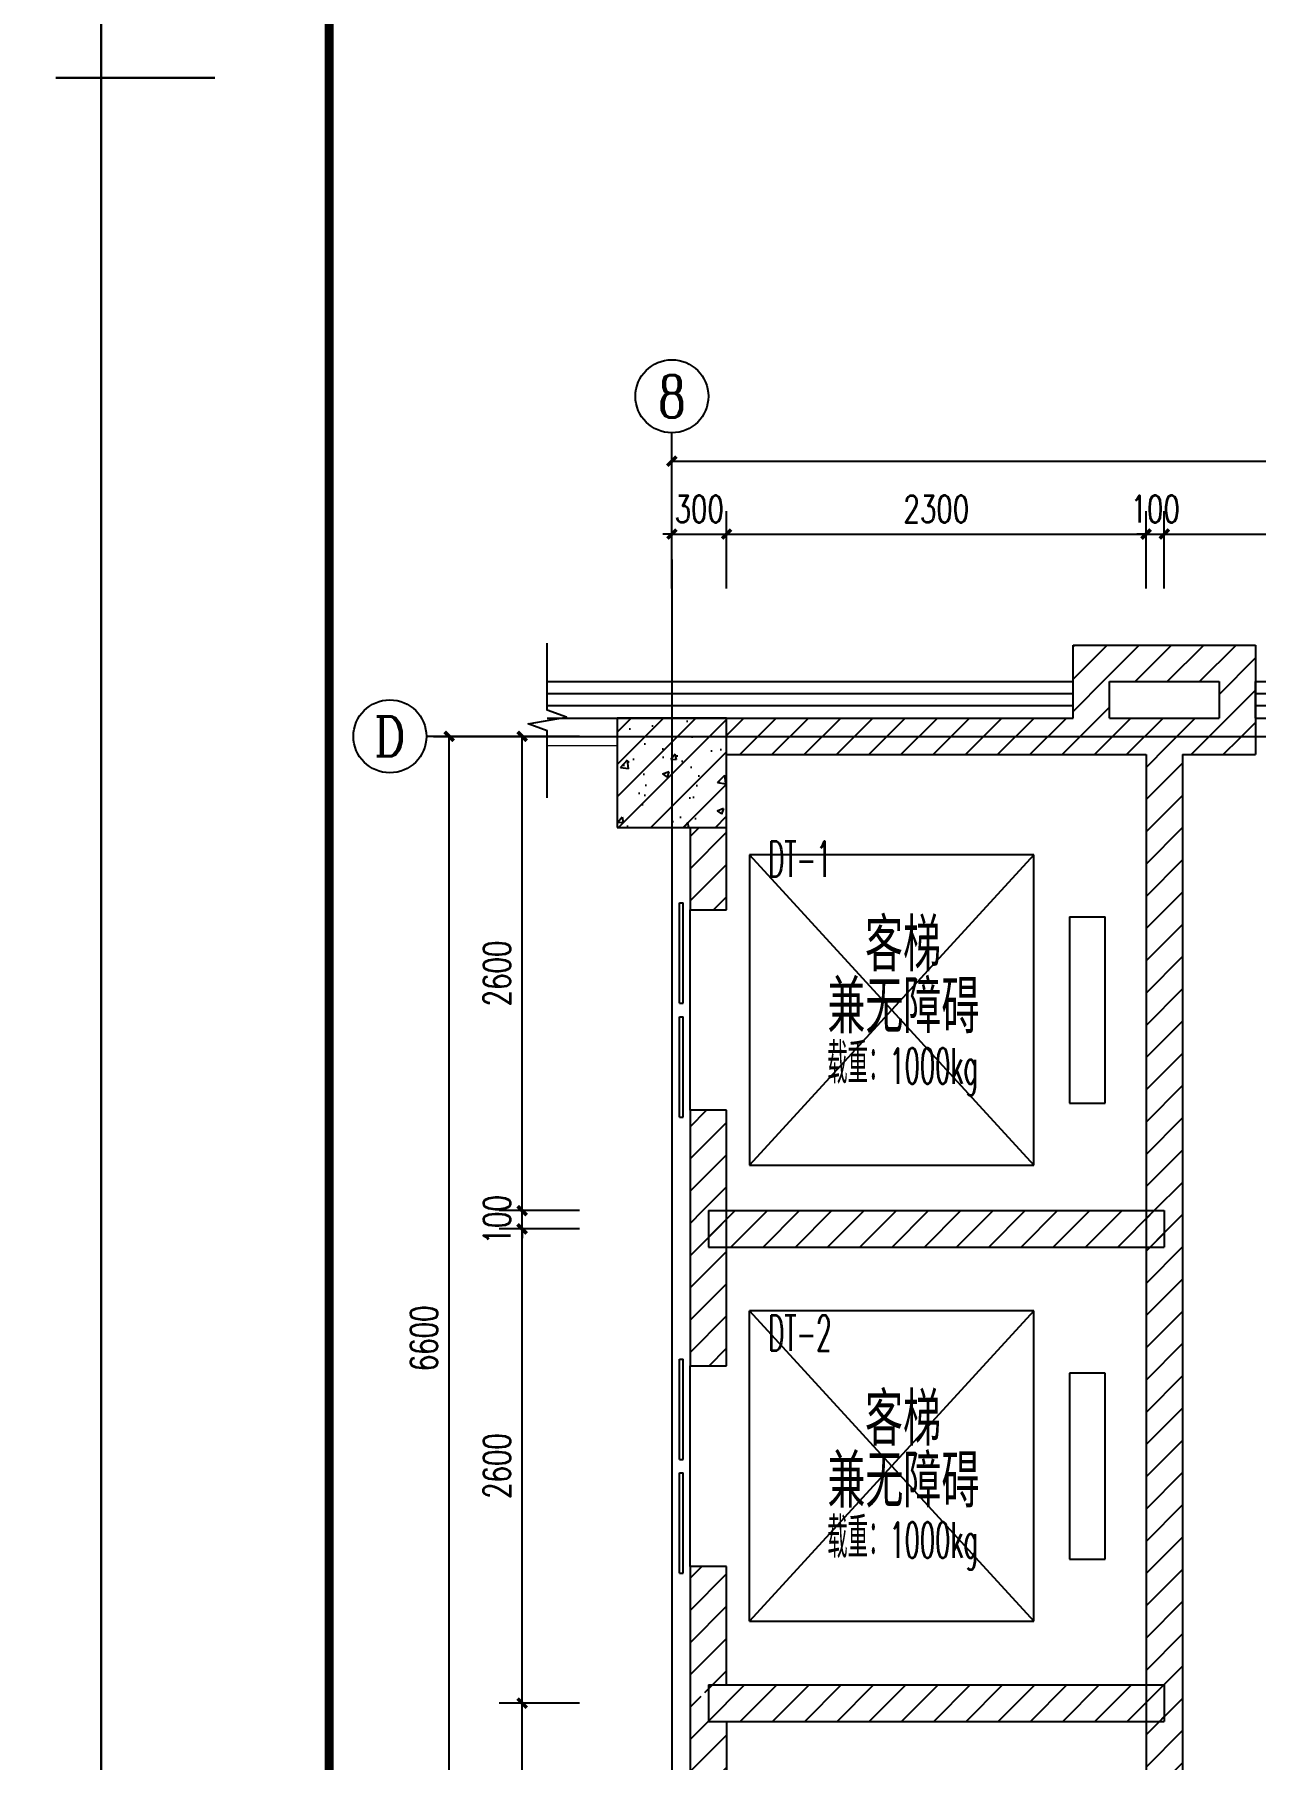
# Model space of a CAD drawing. Extents: x 1738711 to 2346805, y 1189731 to 2516152.
# Drawn here: x 1981567 to 1988262, y 1373848 to 1383304 of the extents above; entities that cross this region are included whole.
import ezdxf
from ezdxf.enums import TextEntityAlignment as Align

# ---------------------------------------------------------------- set-up
doc = ezdxf.new("R2010")
doc.units = 0
doc.header["$LTSCALE"] = 1000
doc.header["$MEASUREMENT"] = 0
doc.linetypes.add('复件 140224通州运河二期售楼部条件图_t3$0$X-ME SHAFT SH$0$X-B2$0$WATER_LINE', pattern=[0])
for name, color, linetype in [('AR-TEXT', 7, 'Continuous'), ('AXIS', 3, 'Continuous'), ('AXIS_TEXT', 7, 'Continuous'), ('COLUMN', 9, 'Continuous'), ('DIM_SYMB', 3, 'Continuous'), ('DOTE', 1, 'Continuous'), ('EVTR', 2, 'Continuous'), ('PUB_DIM', 3, 'Continuous'), ('PUB_HATCH', 8, 'Continuous'), ('TK', 4, 'Continuous'), ('WALL', 40, 'Continuous'), ('WINDOW', 144, 'Continuous')]:
    doc.layers.add(name, color=color, linetype=linetype)
doc.layers.add('栏杆', color=6, linetype='Continuous', lineweight=15)
doc.styles.add('_TCH_AXIS', font='COMPLEX', dxfattribs={"bigfont": 'GBCBIG'})
doc.styles.add('_TCH_DIM_T3', font='SIMPLEX', dxfattribs={"width": 0.705882, "bigfont": 'GBCBIG'})
doc.styles.add('COMPLEX', font='COMPLEX')
doc.styles.get("Standard").update_dxf_attribs({"font": 'gbenor.shx', "bigfont": 'gbcbig.shx'})
doc.styles.add('宋体', font='SIMSUN.TTF', dxfattribs={"width": 0.75})
doc.dimstyles.new('_TCH_ARCH&&50', dxfattribs={"dimtxt": 148.75, "dimasz": 50, "dimexe": 125, "dimexo": 150, "dimgap": 63.125, "dimtad": 1, "dimdec": 0, "dimzin": 0, "dimdsep": 46, "dimtxsty": '_TCH_DIM_T3', "dimblk": 'ARCHTICK', "dimcen": 0.09, "dimclrt": 7, "dimazin": 2, "dimtfac": 1, "dimtdec": 0, "dimtix": 1, "dimtmove": 2, "dimatfit": 3, "dimfxl": 50, "dimtolj": 1, "dimtzin": 0, "dimarcsym": 0})
pattern_1 = [(45, (0, 89.76), (-88.388383, 88.388383), [])]

# ---------------------------------------------------------------- blocks, each defined once
blk = doc.blocks.new('hjashrtahreahe')
at = {"const_width": 25}
for points in [[(500, 29700), (0, 29700)], [(1250, 29700), (0, 29700)], [(84100, 29700), (83600, 29700)]]:
    blk.add_lwpolyline(points, dxfattribs=at)
at = {"layer": 'TK', "color": 7, "const_width": 25}
blk.add_lwpolyline([(0, 59400), (84100, 59400), (84100, 0), (0, 0)], close=True, dxfattribs=at)
at = {"layer": 'TK', "color": 3, "const_width": 100}
blk.add_lwpolyline([(2500, 1000), (2500, 58400), (83100, 58400), (83100, 1000)], close=True, dxfattribs=at)
at = {"layer": 'TK', "style": '宋体', "width": 0.75}
for tag, height, p in [('项目负责人', 350, (6003, 57089)), ('专业负责人', 350, (6003, 56224)), ('设计人', 350, (6003, 55419)), ('版号1', 250, (77304, 22193)), ('时间1', 250, (82405, 22193)), ('版号2', 250, (77304, 21593)), ('时间2', 250, (82405, 21593)), ('版号3', 250, (77304, 20993)), ('时间3', 250, (82405, 20993)), ('建筑会签', 0.0001, (78978, 2403)), ('电气会签', 0.0001, (82128, 2403)), ('结构会签', 0.0001, (78978, 1803)), ('暖通会签', 0.0001, (82128, 1803)), ('给排水会签', 0.0001, (78978, 1250)), ('智能化会签', 0.0001, (82128, 1250))]:
    blk.add_attdef(tag, text='', height=height, dxfattribs=at).set_placement(p, align=Align.CENTER)
for tag, p in [('合作设计单位', (80816, 48986)), ('版号说明1', (79854, 22318)), ('版号说明2', (79854, 21718)), ('版号说明3', (79854, 21118)), ('浙江绿储科技有限公司', (80545, 16036)), ('百兆瓦级集中式熔盐储能关键', (80545, 14953)), ('设备研发及制造基地项目', (80545, 14603)), ('1#研发楼', (80545, 13636)), ('图名', (80545, 12436)), ('工程编号', (78978, 11461)), ('子项编号', (82128, 11461)), ('建筑', (78978, 10711)), ('图号', (82128, 10711)), ('施工图', (78978, 9961)), ('2023.03', (82128, 9961)), ('审定', (79353, 8461)), ('审核', (79353, 7711)), ('工程负责', (79353, 6961)), ('专业负责', (79353, 6211)), ('设计', (79353, 5461)), ('制图', (79353, 4711)), ('校对', (79353, 3961))]:
    blk.add_attdef(tag, text='', height=250, dxfattribs=at).set_placement(p, align=Align.MIDDLE_CENTER)
blk = doc.blocks.new('_ArchTick')
at = {"color": 0, "linetype": 'ByBlock', "const_width": 0.4}
blk.add_lwpolyline([(-0.5, -0.5), (0.5, 0.5)], dxfattribs=at)
blk = doc.blocks.new('*D1710')
at = {"layer": 'Defpoints', "color": 0, "transparency": 16777216}
for p in [(1983841.2, 1379456.5), (1984305.8, 1379456.5), (1984305.8, 1372856.5)]:
    blk.add_point(p, dxfattribs=at)
at = {"layer": 'PUB_DIM', "color": 0, "lineweight": -2, "transparency": 16777216}
for p, q in [((1984155.8, 1379456.5), (1983716.2, 1379456.5)), ((1983841.2, 1372856.5), (1983841.2, 1379456.5)), ((1984155.8, 1372856.5), (1983716.2, 1372856.5))]:
    blk.add_line(p, q, dxfattribs=at)
at = {"layer": 'PUB_DIM', "color": 0, "lineweight": -2, "transparency": 16777216, "xscale": 50, "yscale": 50, "zscale": 50}
for p, rotation in [((1983841.2, 1379456.5), 90), ((1983841.2, 1372856.5), 270)]:
    blk.add_blockref('_ArchTick', p, dxfattribs=dict(at, rotation=rotation))
at = {"layer": 'PUB_DIM', "color": 7, "transparency": 16777216, "insert": (1983703.7, 1376156.5), "char_height": 148.75, "attachment_point": 5, "rotation": 90, "style": '_TCH_DIM_T3'}
blk.add_mtext('\\A1;6600', dxfattribs=at)
blk = doc.blocks.new('*D1711')
at = {"layer": 'Defpoints', "color": 0, "transparency": 16777216}
for p in [(1984241.2, 1374156.5), (1984705.8, 1374156.5), (1984705.8, 1372856.5)]:
    blk.add_point(p, dxfattribs=at)
at = {"layer": 'PUB_DIM', "color": 0, "lineweight": -2, "transparency": 16777216}
for p, q in [((1984555.8, 1374156.5), (1984116.2, 1374156.5)), ((1984241.2, 1372856.5), (1984241.2, 1374156.5)), ((1984555.8, 1372856.5), (1984116.2, 1372856.5))]:
    blk.add_line(p, q, dxfattribs=at)
at = {"layer": 'PUB_DIM', "color": 0, "lineweight": -2, "transparency": 16777216, "xscale": 50, "yscale": 50, "zscale": 50}
for p, rotation in [((1984241.2, 1374156.5), 90), ((1984241.2, 1372856.5), 270)]:
    blk.add_blockref('_ArchTick', p, dxfattribs=dict(at, rotation=rotation))
at = {"layer": 'PUB_DIM', "color": 7, "transparency": 16777216, "insert": (1984103.7, 1373506.5), "char_height": 148.75, "attachment_point": 5, "rotation": 90, "style": '_TCH_DIM_T3'}
blk.add_mtext('\\A1;1300', dxfattribs=at)
blk = doc.blocks.new('*D1712')
at = {"layer": 'Defpoints', "color": 0, "transparency": 16777216}
for p in [(1984241.2, 1376756.5), (1984705.8, 1376756.5), (1984705.8, 1374156.5)]:
    blk.add_point(p, dxfattribs=at)
at = {"layer": 'PUB_DIM', "color": 0, "lineweight": -2, "transparency": 16777216}
for p, q in [((1984555.8, 1376756.5), (1984116.2, 1376756.5)), ((1984241.2, 1374156.5), (1984241.2, 1376756.5)), ((1984555.8, 1374156.5), (1984116.2, 1374156.5))]:
    blk.add_line(p, q, dxfattribs=at)
at = {"layer": 'PUB_DIM', "color": 0, "lineweight": -2, "transparency": 16777216, "xscale": 50, "yscale": 50, "zscale": 50}
for p, rotation in [((1984241.2, 1376756.5), 90), ((1984241.2, 1374156.5), 270)]:
    blk.add_blockref('_ArchTick', p, dxfattribs=dict(at, rotation=rotation))
at = {"layer": 'PUB_DIM', "color": 7, "transparency": 16777216, "insert": (1984103.7, 1375456.5), "char_height": 148.75, "attachment_point": 5, "rotation": 90, "style": '_TCH_DIM_T3'}
blk.add_mtext('\\A1;2600', dxfattribs=at)
blk = doc.blocks.new('*D1713')
at = {"layer": 'Defpoints', "color": 0, "transparency": 16777216}
for p in [(1984241.2, 1376856.5), (1984705.8, 1376856.5), (1984705.8, 1376756.5)]:
    blk.add_point(p, dxfattribs=at)
at = {"layer": 'PUB_DIM', "color": 0, "lineweight": -2, "transparency": 16777216}
for p, q in [((1984241.2, 1376856.5), (1984241.2, 1376906.5)), ((1984555.8, 1376856.5), (1984116.2, 1376856.5)), ((1984241.2, 1376756.5), (1984241.2, 1376856.5)), ((1984555.8, 1376756.5), (1984116.2, 1376756.5)), ((1984241.2, 1376756.5), (1984241.2, 1376706.5))]:
    blk.add_line(p, q, dxfattribs=at)
at = {"layer": 'PUB_DIM', "color": 0, "lineweight": -2, "transparency": 16777216, "xscale": 50, "yscale": 50, "zscale": 50}
for p, rotation in [((1984241.2, 1376856.5), 270), ((1984241.2, 1376756.5), 90)]:
    blk.add_blockref('_ArchTick', p, dxfattribs=dict(at, rotation=rotation))
at = {"layer": 'PUB_DIM', "color": 7, "transparency": 16777216, "insert": (1984103.7, 1376806.5), "char_height": 148.75, "attachment_point": 5, "rotation": 90, "style": '_TCH_DIM_T3'}
blk.add_mtext('\\A1;100', dxfattribs=at)
blk = doc.blocks.new('*D1714')
at = {"layer": 'Defpoints', "color": 0, "transparency": 16777216}
for p in [(1984241.2, 1379456.5), (1984705.8, 1379456.5), (1984705.8, 1376856.5)]:
    blk.add_point(p, dxfattribs=at)
at = {"layer": 'PUB_DIM', "color": 0, "lineweight": -2, "transparency": 16777216}
for p, q in [((1984555.8, 1379456.5), (1984116.2, 1379456.5)), ((1984241.2, 1376856.5), (1984241.2, 1379456.5)), ((1984555.8, 1376856.5), (1984116.2, 1376856.5))]:
    blk.add_line(p, q, dxfattribs=at)
at = {"layer": 'PUB_DIM', "color": 0, "lineweight": -2, "transparency": 16777216, "xscale": 50, "yscale": 50, "zscale": 50}
for p, rotation in [((1984241.2, 1379456.5), 90), ((1984241.2, 1376856.5), 270)]:
    blk.add_blockref('_ArchTick', p, dxfattribs=dict(at, rotation=rotation))
at = {"layer": 'PUB_DIM', "color": 7, "transparency": 16777216, "insert": (1984103.7, 1378156.5), "char_height": 148.75, "attachment_point": 5, "rotation": 90, "style": '_TCH_DIM_T3'}
blk.add_mtext('\\A1;2600', dxfattribs=at)
blk = doc.blocks.new('*D1715')
at = {"layer": 'Defpoints', "color": 0, "transparency": 16777216}
for p in [(1993162.3, 1380965.4), (1985062.3, 1380516.8), (1993162.3, 1380516.8)]:
    blk.add_point(p, dxfattribs=at)
at = {"layer": 'PUB_DIM', "color": 0, "lineweight": -2, "transparency": 16777216}
for p, q in [((1985062.3, 1380666.8), (1985062.3, 1381090.4)), ((1993162.3, 1380666.8), (1993162.3, 1381090.4)), ((1985062.3, 1380965.4), (1993162.3, 1380965.4))]:
    blk.add_line(p, q, dxfattribs=at)
at = {"layer": 'PUB_DIM', "color": 0, "lineweight": -2, "transparency": 16777216, "xscale": 50, "yscale": 50, "zscale": 50, "rotation": 180}
blk.add_blockref('_ArchTick', (1985062.3, 1380965.4), dxfattribs=at)
at = {"layer": 'PUB_DIM', "color": 0, "lineweight": -2, "transparency": 16777216, "xscale": 50, "yscale": 50, "zscale": 50}
blk.add_blockref('_ArchTick', (1993162.3, 1380965.4), dxfattribs=at)
at = {"layer": 'PUB_DIM', "color": 7, "transparency": 16777216, "insert": (1989112.3, 1381102.9), "char_height": 148.75, "attachment_point": 5, "style": '_TCH_DIM_T3'}
blk.add_mtext('\\A1;8100', dxfattribs=at)
blk = doc.blocks.new('*D1716')
at = {"layer": 'Defpoints', "color": 0, "transparency": 16777216}
for p in [(1985362.3, 1380565.4), (1985062.3, 1380116.8), (1985362.3, 1380116.8)]:
    blk.add_point(p, dxfattribs=at)
at = {"layer": 'PUB_DIM', "color": 0, "lineweight": -2, "transparency": 16777216}
for p, q in [((1985062.3, 1380266.8), (1985062.3, 1380690.4)), ((1985362.3, 1380266.8), (1985362.3, 1380690.4)), ((1985062.3, 1380565.4), (1985012.3, 1380565.4)), ((1985062.3, 1380565.4), (1985362.3, 1380565.4)), ((1985362.3, 1380565.4), (1985412.3, 1380565.4))]:
    blk.add_line(p, q, dxfattribs=at)
at = {"layer": 'PUB_DIM', "color": 0, "lineweight": -2, "transparency": 16777216, "xscale": 50, "yscale": 50, "zscale": 50}
blk.add_blockref('_ArchTick', (1985062.3, 1380565.4), dxfattribs=at)
at = {"layer": 'PUB_DIM', "color": 0, "lineweight": -2, "transparency": 16777216, "xscale": 50, "yscale": 50, "zscale": 50, "rotation": 180}
blk.add_blockref('_ArchTick', (1985362.3, 1380565.4), dxfattribs=at)
at = {"layer": 'PUB_DIM', "color": 7, "transparency": 16777216, "insert": (1985212.3, 1380702.9), "char_height": 148.75, "attachment_point": 5, "style": '_TCH_DIM_T3'}
blk.add_mtext('\\A1;300', dxfattribs=at)
blk = doc.blocks.new('*D1717')
at = {"layer": 'Defpoints', "color": 0, "transparency": 16777216}
for p in [(1987662.3, 1380565.4), (1985362.3, 1380116.8), (1987662.3, 1380116.8)]:
    blk.add_point(p, dxfattribs=at)
at = {"layer": 'PUB_DIM', "color": 0, "lineweight": -2, "transparency": 16777216}
for p, q in [((1985362.3, 1380266.8), (1985362.3, 1380690.4)), ((1987662.3, 1380266.8), (1987662.3, 1380690.4)), ((1985362.3, 1380565.4), (1987662.3, 1380565.4))]:
    blk.add_line(p, q, dxfattribs=at)
at = {"layer": 'PUB_DIM', "color": 0, "lineweight": -2, "transparency": 16777216, "xscale": 50, "yscale": 50, "zscale": 50, "rotation": 180}
blk.add_blockref('_ArchTick', (1985362.3, 1380565.4), dxfattribs=at)
at = {"layer": 'PUB_DIM', "color": 0, "lineweight": -2, "transparency": 16777216, "xscale": 50, "yscale": 50, "zscale": 50}
blk.add_blockref('_ArchTick', (1987662.3, 1380565.4), dxfattribs=at)
at = {"layer": 'PUB_DIM', "color": 7, "transparency": 16777216, "insert": (1986512.3, 1380702.9), "char_height": 148.75, "attachment_point": 5, "style": '_TCH_DIM_T3'}
blk.add_mtext('\\A1;2300', dxfattribs=at)
blk = doc.blocks.new('*D1718')
at = {"layer": 'Defpoints', "color": 0, "transparency": 16777216}
for p in [(1987762.3, 1380565.4), (1987662.3, 1380116.8), (1987762.3, 1380116.8)]:
    blk.add_point(p, dxfattribs=at)
at = {"layer": 'PUB_DIM', "color": 0, "lineweight": -2, "transparency": 16777216}
for p, q in [((1987662.3, 1380266.8), (1987662.3, 1380690.4)), ((1987762.3, 1380266.8), (1987762.3, 1380690.4)), ((1987662.3, 1380565.4), (1987612.3, 1380565.4)), ((1987662.3, 1380565.4), (1987762.3, 1380565.4)), ((1987762.3, 1380565.4), (1987812.3, 1380565.4))]:
    blk.add_line(p, q, dxfattribs=at)
at = {"layer": 'PUB_DIM', "color": 0, "lineweight": -2, "transparency": 16777216, "xscale": 50, "yscale": 50, "zscale": 50}
blk.add_blockref('_ArchTick', (1987662.3, 1380565.4), dxfattribs=at)
at = {"layer": 'PUB_DIM', "color": 0, "lineweight": -2, "transparency": 16777216, "xscale": 50, "yscale": 50, "zscale": 50, "rotation": 180}
blk.add_blockref('_ArchTick', (1987762.3, 1380565.4), dxfattribs=at)
at = {"layer": 'PUB_DIM', "color": 7, "transparency": 16777216, "insert": (1987712.3, 1380702.9), "char_height": 148.75, "attachment_point": 5, "style": '_TCH_DIM_T3'}
blk.add_mtext('\\A1;100', dxfattribs=at)
blk = doc.blocks.new('*D1719')
at = {"layer": 'Defpoints', "color": 0, "transparency": 16777216}
for p in [(1990262.3, 1380565.4), (1987762.3, 1380116.8), (1990262.3, 1380116.8)]:
    blk.add_point(p, dxfattribs=at)
at = {"layer": 'PUB_DIM', "color": 0, "lineweight": -2, "transparency": 16777216}
for p, q in [((1987762.3, 1380266.8), (1987762.3, 1380690.4)), ((1990262.3, 1380266.8), (1990262.3, 1380690.4)), ((1987762.3, 1380565.4), (1990262.3, 1380565.4))]:
    blk.add_line(p, q, dxfattribs=at)
at = {"layer": 'PUB_DIM', "color": 0, "lineweight": -2, "transparency": 16777216, "xscale": 50, "yscale": 50, "zscale": 50, "rotation": 180}
blk.add_blockref('_ArchTick', (1987762.3, 1380565.4), dxfattribs=at)
at = {"layer": 'PUB_DIM', "color": 0, "lineweight": -2, "transparency": 16777216, "xscale": 50, "yscale": 50, "zscale": 50}
blk.add_blockref('_ArchTick', (1990262.3, 1380565.4), dxfattribs=at)
at = {"layer": 'PUB_DIM', "color": 7, "transparency": 16777216, "insert": (1989012.3, 1380702.9), "char_height": 148.75, "attachment_point": 5, "style": '_TCH_DIM_T3'}
blk.add_mtext('\\A1;2500', dxfattribs=at)
blk = doc.blocks.new('$TCHSYS$WIN2D')
for p, q in [((-0.5, 0.5), (0.5, 0.5)), ((-0.5, 0.5), (-0.5, -0.5)), ((0.5, 0.5), (0.5, -0.5)), ((0.5, 0.1667), (-0.5, 0.1667)), ((0.5, -0.1667), (-0.5, -0.1667)), ((-0.5, -0.5), (0.5, -0.5))]:
    blk.add_line(p, q)
blk = doc.blocks.new('$DORLIB2D$00000127')
at = {"color": 0}
for points in [[(-0.5333, 0.7949), (-0.5333, 0.6904)], [(-0.0333, 0.7949), (-0.5333, 0.7949)], [(-0.0333, 0.7949), (-0.0333, 0.6904)], [(0.5333, 0.7949), (0.0333, 0.7949)], [(0.0333, 0.7949), (0.0333, 0.6904)], [(0.5333, 0.7949), (0.5333, 0.6904)], [(-0.0333, 0.6904), (-0.5333, 0.6904)], [(0.5333, 0.6904), (0.0333, 0.6904)], [(0.5, 0.5), (-0.5, 0.5)]]:
    blk.add_lwpolyline(points, dxfattribs=at)
blk = doc.blocks.new('_AXISO')
blk.add_circle((0, 0), 0.5)
at = {"layer": 'AXIS_TEXT', "style": 'COMPLEX', "width": 1.041667}
blk.add_attdef('A', text='', height=0.56, dxfattribs=at).set_placement((-0.25, -0.28), (0.25, -0.28), align=Align.FIT)

msp = doc.modelspace()

# ---------------------------------------------------------------- hatches: boundary and pattern name
at = {"layer": 'PUB_HATCH', "linetype": '复件 140224通州运河二期售楼部条件图_t3$0$X-ME SHAFT SH$0$X-B2$0$WATER_LINE'}
h = msp.add_hatch(dxfattribs=at)
h.set_pattern_fill('普通砖', color=256, scale=50, style=0)
h.set_pattern_definition(pattern_1)
h.paths.add_polyline_path([(1987262.3, 1379956.5), (1987462.3, 1379756.5), (1988062.3, 1379756.5), (1988262.3, 1379956.5)])
h = msp.add_hatch(dxfattribs=at)
h.set_pattern_fill('普通砖', color=256, scale=50, style=0)
h.set_pattern_definition(pattern_1)
h.paths.add_polyline_path([(1987362.3, 1379489.9), (1987462.3, 1379556.5), (1987462.3, 1379756.5), (1987262.3, 1379956.5), (1987262.3, 1379556.5)])
h = msp.add_hatch(dxfattribs=at)
h.set_pattern_fill('普通砖', color=256, scale=50, style=0)
h.set_pattern_definition(pattern_1)
h.paths.add_polyline_path([(1988262.3, 1379956.5), (1988062.3, 1379756.5), (1988062.3, 1379656.5), (1988195.7, 1379656.5), (1988262.3, 1379756.5)])
h = msp.add_hatch(dxfattribs=at)
h.set_pattern_fill('普通砖', color=256, scale=50, style=0)
h.set_pattern_definition(pattern_1)
h.paths.add_polyline_path([(1988262.3, 1379556.5), (1988262.3, 1379756.5), (1988195.7, 1379656.5)])
h = msp.add_hatch(dxfattribs=at)
h.set_pattern_fill('普通砖', color=256, scale=50, style=0)
h.set_pattern_definition(pattern_1)
h.paths.add_polyline_path([(1988195.7, 1379656.5), (1988062.3, 1379656.5), (1988062.3, 1379556.5), (1988262.3, 1379356.5), (1988262.3, 1379556.5)])
h = msp.add_hatch(dxfattribs=at)
h.set_pattern_fill('钢筋混凝土', color=256, scale=50, style=0)
h.set_pattern_definition([(45, (0, 0), (-88.3883476, 88.3883476), []), (50, (0, 0), (358.63009, -31.376067), [37.5, -412.5]), (355, (0, 0), (-69.375667, 376.096067), [30, -330]), (100.4514, (29.9, -2.6), (289.25469, 344.71977), [31.870095, -350.571056]), (46.1842, (0, 100), (533.620524, -82.75951), [56.25, -618.75]), (96.6356, (44.47, 93.1), (467.33135, 487.05894), [47.80514, -525.8565]), (351.1842, (0, 100), (467.33097, 487.0593), [45, -495]), (21, (50, 75), (298.453526, -201.309445), [37.5, -412.5]), (326, (50, 75), (121.657666, 362.57502), [30, -330]), (71.4514, (74.87, 58.22), (420.111314, 161.26525), [31.870095, -350.571056]), (37.5, (0, 0), (6.0799277, 166.446927), [0, -326, 0, -335, 0, -331.25]), (7.5, (0, 0), (131.534769, 197.205856), [0, -191, 0, -318.5, 0, -126.25]), (327.5, (-111.5, 0), (266.911218, -11.277436), [0, -125, 0, -390, 0, -517.5]), (317.5, (-161.5, 0), (291.593085, 50.052491), [0, -162.5, 0, -259, 0, -367.5])])
h.paths.add_polyline_path([(1984762.3, 1378956.5), (1985362.3, 1378956.5), (1985362.3, 1379556.5), (1984762.3, 1379556.5)])
h = msp.add_hatch(dxfattribs=at)
h.set_pattern_fill('普通砖', color=256, scale=50, style=0)
h.set_pattern_definition(pattern_1)
h.paths.add_polyline_path([(1985362.3, 1379356.5), (1987362.3, 1379356.5), (1987362.3, 1379489.9), (1987262.3, 1379556.5), (1985362.3, 1379556.5)])
h = msp.add_hatch(dxfattribs=at)
h.set_pattern_fill('普通砖', color=256, scale=50, style=0)
h.set_pattern_definition(pattern_1)
h.paths.add_polyline_path([(1987362.3, 1379489.9), (1987362.3, 1379356.5), (1987662.3, 1379356.5), (1987762.3, 1379423.2), (1987762.3, 1379556.5), (1987462.3, 1379556.5)])
h = msp.add_hatch(dxfattribs=at)
h.set_pattern_fill('普通砖', color=256, scale=50, style=0)
h.set_pattern_definition(pattern_1)
h.paths.add_polyline_path([(1987762.3, 1379423.2), (1987862.3, 1379356.5), (1988262.3, 1379356.5), (1988062.3, 1379556.5), (1987762.3, 1379556.5)])
at = {"layer": 'PUB_HATCH'}
h = msp.add_hatch(dxfattribs=at)
h.set_pattern_fill('普通砖', color=256, scale=50, style=0)
h.set_pattern_definition(pattern_1)
h.paths.add_polyline_path([(1987762.3, 1379423.2), (1987662.3, 1379356.5), (1987662.3, 1376856.5), (1987862.3, 1376856.5), (1987862.3, 1379356.5)])
h = msp.add_hatch(dxfattribs=at)
h.set_pattern_fill('普通砖', color=256, scale=50, style=0)
h.set_pattern_definition(pattern_1)
h.paths.add_polyline_path([(1985362.3, 1378956.5), (1985162.3, 1378956.5), (1985162.3, 1378506.5), (1985362.3, 1378506.5)])
h = msp.add_hatch(dxfattribs=at)
h.set_pattern_fill('普通砖', color=256, scale=50, style=0)
h.set_pattern_definition(pattern_1)
h.paths.add_polyline_path([(1985362.3, 1376856.5), (1985362.3, 1377406.5), (1985162.3, 1377406.5), (1985162.3, 1376856.5)])
h = msp.add_hatch(dxfattribs=at)
h.set_pattern_fill('普通砖', color=256, scale=50, style=0)
h.set_pattern_definition(pattern_1)
h.paths.add_polyline_path([(1985162.3, 1376856.5), (1985162.3, 1376006.5), (1985362.3, 1376006.5), (1985362.3, 1376856.5)])
at = {"layer": 'PUB_HATCH', "linetype": '复件 140224通州运河二期售楼部条件图_t3$0$X-ME SHAFT SH$0$X-B2$0$WATER_LINE'}
h = msp.add_hatch(dxfattribs=at)
h.set_pattern_fill('普通砖', color=256, scale=50, style=0)
h.set_pattern_definition(pattern_1)
h.paths.add_polyline_path([(1985262.3, 1376656.5), (1987762.3, 1376656.5), (1987762.3, 1376856.5), (1985262.3, 1376856.5)])
at = {"layer": 'PUB_HATCH'}
h = msp.add_hatch(dxfattribs=at)
h.set_pattern_fill('普通砖', color=256, scale=50, style=0)
h.set_pattern_definition(pattern_1)
h.paths.add_polyline_path([(1987862.3, 1376856.5), (1987662.3, 1376856.5), (1987662.3, 1374256.5), (1987862.3, 1374256.5)])
h = msp.add_hatch(dxfattribs=at)
h.set_pattern_fill('普通砖', color=256, scale=50, style=0)
h.set_pattern_definition(pattern_1)
h.paths.add_polyline_path([(1985362.3, 1374156.5), (1985362.3, 1374906.5), (1985162.3, 1374906.5), (1985162.3, 1374256.5)])
h = msp.add_hatch(dxfattribs=at)
h.set_pattern_fill('普通砖', color=256, scale=50, style=0)
h.set_pattern_definition(pattern_1)
h.paths.add_polyline_path([(1985162.3, 1373156.5), (1985362.3, 1373156.5), (1985362.3, 1374056.5), (1985162.3, 1374256.5)])
at = {"layer": 'PUB_HATCH', "linetype": '复件 140224通州运河二期售楼部条件图_t3$0$X-ME SHAFT SH$0$X-B2$0$WATER_LINE'}
h = msp.add_hatch(dxfattribs=at)
h.set_pattern_fill('普通砖', color=256, scale=50, style=0)
h.set_pattern_definition(pattern_1)
h.paths.add_polyline_path([(1985262.3, 1374056.5), (1987762.3, 1374056.5), (1987762.3, 1374256.5), (1985262.3, 1374256.5)])
at = {"layer": 'PUB_HATCH'}
h = msp.add_hatch(dxfattribs=at)
h.set_pattern_fill('普通砖', color=256, scale=50, style=0)
h.set_pattern_definition(pattern_1)
h.paths.add_polyline_path([(1987862.3, 1374256.5), (1987662.3, 1374256.5), (1987662.3, 1372756.5), (1987762.3, 1372689.9), (1987862.3, 1372756.5)])

# ---------------------------------------------------------------- linework, layer by layer
at = {"layer": 'AXIS'}
for p, q in [((1985062.3, 1380620.8), (1985062.3, 1381120.8)), ((1984216.2, 1379456.5), (1983716.2, 1379456.5))]:
    msp.add_line(p, q, dxfattribs=at)
at = {"layer": 'COLUMN', "linetype": '复件 140224通州运河二期售楼部条件图_t3$0$X-ME SHAFT SH$0$X-B2$0$WATER_LINE'}
for p, q in [((1985362.3, 1379556.5), (1984762.3, 1379556.5)), ((1984762.3, 1379556.5), (1984762.3, 1378956.5)), ((1985362.3, 1378956.5), (1985362.3, 1379556.5)), ((1984762.3, 1378956.5), (1985362.3, 1378956.5))]:
    msp.add_line(p, q, dxfattribs=at)
at = {"layer": 'DIM_SYMB'}
msp.add_lwpolyline([(1984379.3, 1379118.7), (1984379.3, 1379486.8), (1984274.3, 1379525), (1984484.3, 1379562), (1984379.3, 1379599.3), (1984379.3, 1379967.3)], dxfattribs=at)
at = {"layer": 'DOTE'}
for p, q in [((1985062.3, 1380426.1), (1985062.3, 1371753.3)), ((1983755.2, 1379456.5), (1994674.8, 1379456.5))]:
    msp.add_line(p, q, dxfattribs=at)
at = {"layer": 'EVTR', "linetype": '复件 140224通州运河二期售楼部条件图_t3$0$X-ME SHAFT SH$0$X-B2$0$WATER_LINE'}
for p, q in [((1987047.3, 1378806.5), (1985487.3, 1378806.5)), ((1985487.3, 1378806.5), (1985487.3, 1377106.5)), ((1987047.3, 1378806.5), (1985487.3, 1377106.5)), ((1985487.3, 1378806.5), (1987047.3, 1377106.5)), ((1987047.3, 1377106.5), (1987047.3, 1378806.5)), ((1987242.3, 1378466.5), (1987242.3, 1377446.5)), ((1987242.3, 1378466.5), (1987437.3, 1378466.5)), ((1987437.3, 1377446.5), (1987437.3, 1378466.5)), ((1987242.3, 1377446.5), (1987437.3, 1377446.5)), ((1985487.3, 1377106.5), (1987047.3, 1377106.5)), ((1987047.3, 1376306.5), (1985487.3, 1376306.5)), ((1987047.3, 1376306.5), (1985487.3, 1374606.5)), ((1985487.3, 1376306.5), (1987047.3, 1374606.5)), ((1985487.3, 1374606.5), (1985487.3, 1376306.5)), ((1987047.3, 1374606.5), (1987047.3, 1376306.5)), ((1987437.3, 1375966.5), (1987242.3, 1375966.5)), ((1987242.3, 1375966.5), (1987242.3, 1374946.5)), ((1987437.3, 1374946.5), (1987437.3, 1375966.5)), ((1987242.3, 1374946.5), (1987437.3, 1374946.5)), ((1985487.3, 1374606.5), (1987047.3, 1374606.5))]:
    msp.add_line(p, q, dxfattribs=at)
at = {"layer": 'WALL', "linetype": '复件 140224通州运河二期售楼部条件图_t3$0$X-ME SHAFT SH$0$X-B2$0$WATER_LINE'}
for p, q in [((1987262.3, 1379956.5), (1988262.3, 1379956.5)), ((1987262.3, 1379556.5), (1987262.3, 1379956.5)), ((1988262.3, 1379956.5), (1988262.3, 1379756.5)), ((1987462.3, 1379756.5), (1988062.3, 1379756.5)), ((1987462.3, 1379556.5), (1987462.3, 1379756.5)), ((1988062.3, 1379756.5), (1988062.3, 1379656.5)), ((1988262.3, 1379556.5), (1988262.3, 1379756.5)), ((1988062.3, 1379656.5), (1988062.3, 1379556.5)), ((1985362.3, 1379556.5), (1987262.3, 1379556.5)), ((1987462.3, 1379556.5), (1987762.3, 1379556.5)), ((1987762.3, 1379556.5), (1988062.3, 1379556.5)), ((1988262.3, 1379556.5), (1988262.3, 1379356.5)), ((1985362.3, 1379356.5), (1987362.3, 1379356.5)), ((1987362.3, 1379356.5), (1987662.3, 1379356.5)), ((1987862.3, 1379356.5), (1988262.3, 1379356.5)), ((1985262.3, 1376856.5), (1987762.3, 1376856.5)), ((1985262.3, 1376856.5), (1985262.3, 1376656.5)), ((1987762.3, 1376856.5), (1987762.3, 1376656.5)), ((1985262.3, 1376656.5), (1987762.3, 1376656.5)), ((1985262.3, 1374256.5), (1987762.3, 1374256.5)), ((1985262.3, 1374256.5), (1985262.3, 1374056.5)), ((1987762.3, 1374256.5), (1987762.3, 1374056.5)), ((1985262.3, 1374056.5), (1987762.3, 1374056.5))]:
    msp.add_line(p, q, dxfattribs=at)
at = {"layer": 'WALL'}
for p, q in [((1987662.3, 1379356.5), (1987662.3, 1376856.5)), ((1987862.3, 1379356.5), (1987862.3, 1376856.5)), ((1985162.3, 1378956.5), (1985162.3, 1378506.5)), ((1985362.3, 1378506.5), (1985362.3, 1378956.5)), ((1985162.3, 1378506.5), (1985362.3, 1378506.5)), ((1985362.3, 1377406.5), (1985162.3, 1377406.5)), ((1985162.3, 1377406.5), (1985162.3, 1376856.5)), ((1985362.3, 1376856.5), (1985362.3, 1377406.5)), ((1985162.3, 1376856.5), (1985162.3, 1376006.5)), ((1985362.3, 1376006.5), (1985362.3, 1376856.5)), ((1987662.3, 1376856.5), (1987662.3, 1374256.5)), ((1987862.3, 1376856.5), (1987862.3, 1374256.5)), ((1985162.3, 1376006.5), (1985362.3, 1376006.5)), ((1985362.3, 1374906.5), (1985162.3, 1374906.5)), ((1985162.3, 1374906.5), (1985162.3, 1374256.5)), ((1985362.3, 1374256.5), (1985362.3, 1374906.5)), ((1985162.3, 1374256.5), (1985162.3, 1373156.5)), ((1987662.3, 1374256.5), (1987662.3, 1372756.5)), ((1987862.3, 1374256.5), (1987862.3, 1372756.5)), ((1985362.3, 1374056.5), (1985362.3, 1373156.5))]:
    msp.add_line(p, q, dxfattribs=at)
at = {"layer": 'WINDOW', "linetype": '复件 140224通州运河二期售楼部条件图_t3$0$X-ME SHAFT SH$0$X-B2$0$WATER_LINE'}
for p, q in [((1984379.3, 1379756.5), (1987262.3, 1379756.5)), ((1987262.3, 1379689.9), (1984379.3, 1379689.9)), ((1987262.3, 1379623.2), (1984379.3, 1379623.2)), ((1984379.3, 1379556.5), (1987262.3, 1379556.5))]:
    msp.add_line(p, q, dxfattribs=at)
at = {"layer": '栏杆'}
for points in [[(1984379.3, 1379456.5), (1984762.3, 1379456.5)], [(1984379.3, 1379406.5), (1984762.3, 1379406.5)]]:
    msp.add_lwpolyline(points, dxfattribs=at)

# ---------------------------------------------------------------- block references
at = {"xscale": 0.5, "yscale": 0.5, "zscale": 0.5}
for p in [(1939883.1, 1368216), (1981933.1, 1368216)]:
    msp.add_blockref('hjashrtahreahe', p, dxfattribs=at)
at = {"layer": 'AXIS'}
ref = msp.add_blockref('_AXISO', (1985062.3, 1381320.8), dxfattribs=dict(at, xscale=400, yscale=400, zscale=400))
ref.add_attrib('A', '8', dxfattribs={"layer": 'AXIS_TEXT', "ltscale": 0.5, "height": 233, "style": '_TCH_AXIS'}).set_placement((1984984.7, 1381204.3), (1985140, 1381204.3), align=Align.FIT)
ref = msp.add_blockref('_AXISO', (1983516.2, 1379456.5), dxfattribs=dict(at, xscale=400, yscale=400, zscale=400))
ref.add_attrib('A', 'D', dxfattribs={"layer": 'AXIS_TEXT', "ltscale": 0.5, "height": 217.6, "style": '_TCH_AXIS'}).set_placement((1983428.1, 1379347.7), (1983604.2, 1379347.7), align=Align.FIT)
at = {"layer": 'WINDOW', "linetype": '复件 140224通州运河二期售楼部条件图_t3$0$X-ME SHAFT SH$0$X-B2$0$WATER_LINE', "xscale": 4149.999999886844, "yscale": 200, "zscale": 4149.999999886844}
msp.add_blockref('$TCHSYS$WIN2D', (1990337.3, 1379656.5), dxfattribs=at)
at = {"layer": 'WINDOW', "linetype": '复件 140224通州运河二期售楼部条件图_t3$0$X-ME SHAFT SH$0$X-B2$0$WATER_LINE', "xscale": 1100, "yscale": -199.9999999743886, "zscale": 1100, "rotation": 270.0000001475325}
for p in [(1985262.3, 1377956.5), (1985262.3, 1375456.5)]:
    msp.add_blockref('$DORLIB2D$00000127', p, dxfattribs=at)

# ---------------------------------------------------------------- texts
at = {"layer": 'AR-TEXT', "style": '_TCH_DIM_T3'}
for s, height, width, p in [('DT-1', 195.5, 0.49827, (1985590.9, 1378687.4)), ('载重：', 221.84, 0.705882, (1985913.2, 1377552.6)), ('1000kg', 195.5, 0.49827, (1986255.2, 1377552.6)), ('DT-2', 195.5, 0.49827, (1985590.9, 1376087.4)), ('载重：', 221.84, 0.705882, (1985913.2, 1374952.6)), ('1000kg', 195.5, 0.49827, (1986255.2, 1374952.6))]:
    msp.add_text(s, height=height, dxfattribs=dict(at, width=width)).set_placement(p)
at = {"layer": 'AR-TEXT'}
for s, p in [('客梯', (1986121.1, 1378167.7)), ('兼无障碍', (1985915.1, 1377829.3)), ('客梯', (1986121.1, 1375567.7)), ('兼无障碍', (1985915.1, 1375229.3))]:
    msp.add_text(s, height=289.36, dxfattribs=at).set_placement(p)

# ---------------------------------------------------------------- dimensions: what is measured, and where the dimension line sits
at = {"layer": 'PUB_DIM'}
for p1, p2, distance, picture, middle in [((1985062.3, 1380516.8), (1993162.3, 1380516.8), 448.6, '*D1715', (1989112.3, 1381102.9)), ((1985062.3, 1380116.8), (1985362.3, 1380116.8), 448.6, '*D1716', (1985212.3, 1380702.9)), ((1985362.3, 1380116.8), (1987662.3, 1380116.8), 448.6, '*D1717', (1986512.3, 1380702.9)), ((1987662.3, 1380116.8), (1987762.3, 1380116.8), 448.6, '*D1718', (1987712.3, 1380702.9)), ((1987762.3, 1380116.8), (1990262.3, 1380116.8), 448.6, '*D1719', (1989012.3, 1380702.9)), ((1984305.8, 1372856.5), (1984305.8, 1379456.5), 464.7, '*D1710', (1983703.7, 1376156.5)), ((1984705.8, 1376856.5), (1984705.8, 1379456.5), 464.7, '*D1714', (1984103.7, 1378156.5)), ((1984705.8, 1376756.5), (1984705.8, 1376856.5), 464.7, '*D1713', (1984103.7, 1376806.5)), ((1984705.8, 1374156.5), (1984705.8, 1376756.5), 464.7, '*D1712', (1984103.7, 1375456.5)), ((1984705.8, 1372856.5), (1984705.8, 1374156.5), 464.7, '*D1711', (1984103.7, 1373506.5))]:
    dim = msp.add_aligned_dim(p1=p1, p2=p2, distance=distance, dimstyle='_TCH_ARCH&&50', dxfattribs=at)
    dim.commit()
    dim.dimension.update_dxf_attribs({"geometry": picture, "text_midpoint": middle})

doc.saveas('drawing.dxf')
